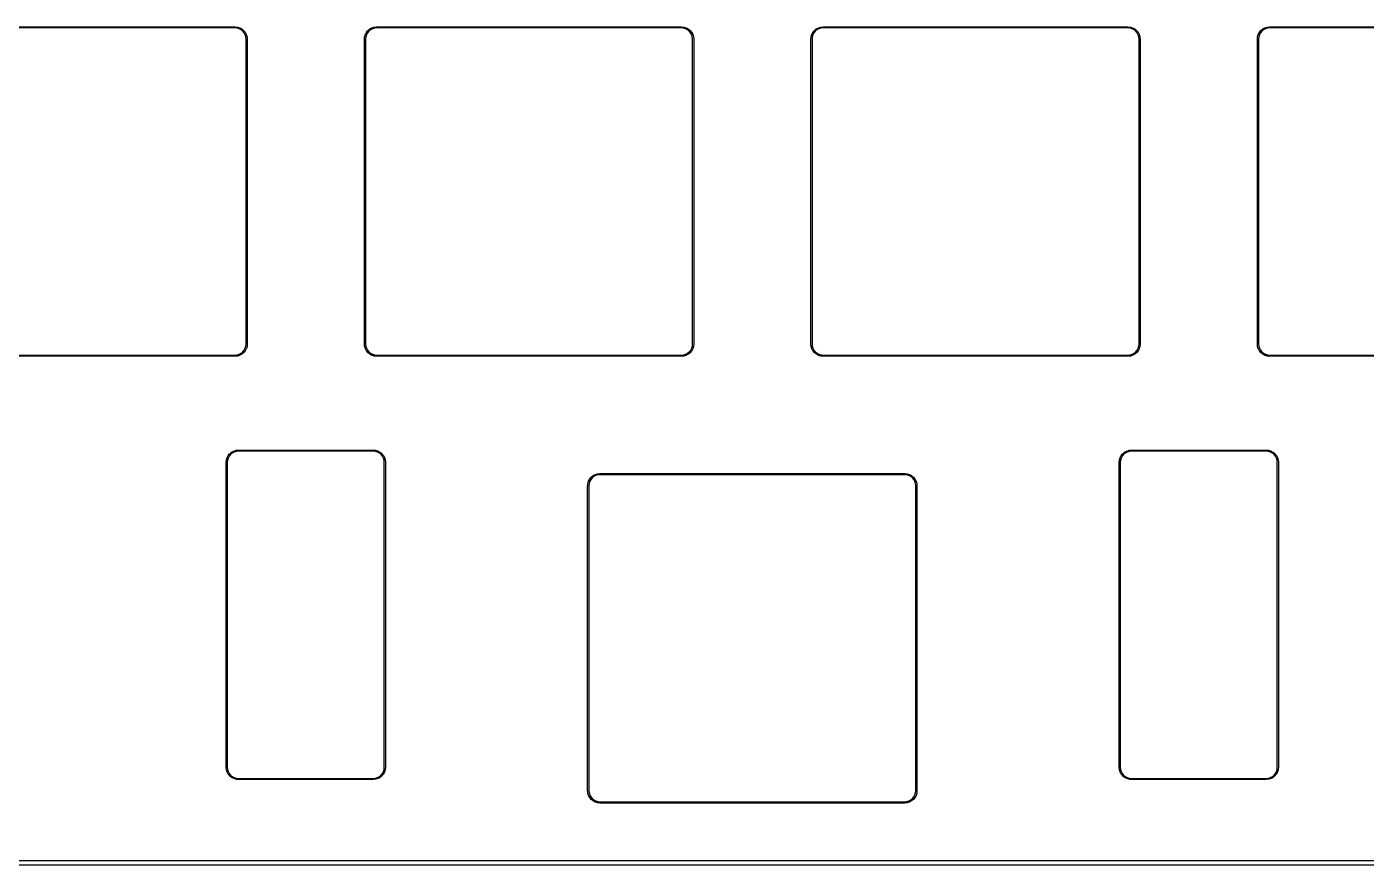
# Model space of a CAD drawing. Extents: x 13 to 256, y -97 to -9.
# Drawn here: x 129.4 to 186.5, y -91.4 to -55.7 of the extents above; entities that cross this region are included whole.
import ezdxf

# ---------------------------------------------------------------- set-up
doc = ezdxf.new("R2010")
doc.units = 0
doc.layers.add('BLACK', color=7, linetype='CONTINUOUS')

msp = doc.modelspace()

# ---------------------------------------------------------------- linework, layer by layer
at = {"layer": 'BLACK', "linetype": 'CONTINUOUS'}
for p, q in [((125.253, -55.6773), (138.255, -55.6773)), ((138.253, -55.7273), (125.254, -55.7273)), ((138.346, -55.7365), (138.253, -55.7273)), ((138.255, -55.6773), (138.257, -55.6774)), ((138.257, -55.6774), (138.257, -55.6774)), ((138.257, -55.6774), (138.354, -55.6869)), ((138.435, -55.7633), (138.346, -55.7365)), ((138.354, -55.6869), (138.354, -55.687)), ((138.354, -55.687), (138.356, -55.6875)), ((138.356, -55.6875), (138.359, -55.6879)), ((138.359, -55.6879), (138.452, -55.7161)), ((138.517, -55.8068), (138.435, -55.7633)), ((138.452, -55.7161), (138.452, -55.7162)), ((138.452, -55.7162), (138.454, -55.7171)), ((138.454, -55.7171), (138.456, -55.718)), ((138.456, -55.718), (138.543, -55.7638)), ((138.589, -55.8653), (138.517, -55.8068)), ((138.543, -55.7638), (138.543, -55.7639)), ((138.543, -55.7639), (138.545, -55.7652)), ((138.545, -55.7652), (138.547, -55.7665)), ((138.547, -55.7665), (138.622, -55.8281)), ((138.648, -55.9368), (138.589, -55.8653)), ((138.622, -55.8281), (138.623, -55.8284)), ((138.623, -55.8284), (138.624, -55.83)), ((138.624, -55.83), (138.626, -55.8316)), ((138.626, -55.8316), (138.688, -55.9068)), ((138.692, -56.0183), (138.648, -55.9368)), ((138.688, -55.9068), (138.688, -55.907)), ((138.688, -55.907), (138.689, -55.909)), ((138.689, -55.909), (138.691, -55.9108)), ((138.691, -55.9108), (138.737, -55.9967)), ((138.737, -55.9967), (138.737, -55.997)), ((138.737, -55.997), (138.738, -55.9991)), ((138.738, -55.9991), (138.739, -56.0011)), ((138.739, -56.0011), (138.768, -56.0944)), ((143.817, -56.0042), (143.818, -56.0021)), ((143.818, -56.0021), (143.819, -56)), ((143.819, -56), (143.864, -55.9139)), ((143.864, -55.9139), (143.865, -55.9136)), ((143.907, -55.9395), (143.864, -56.0213)), ((143.865, -55.9136), (143.866, -55.9117)), ((143.866, -55.9117), (143.867, -55.9098)), ((143.867, -55.9098), (143.929, -55.8342)), ((143.966, -55.8677), (143.907, -55.9395)), ((143.929, -55.8339), (143.931, -55.8323)), ((143.929, -55.8342), (143.929, -55.8339)), ((143.931, -55.8323), (143.932, -55.8307)), ((143.932, -55.8307), (144.007, -55.7685)), ((144.037, -55.8086), (143.966, -55.8677)), ((144.007, -55.7685), (144.008, -55.7683)), ((144.008, -55.7683), (144.01, -55.767)), ((144.01, -55.767), (144.012, -55.7658)), ((144.012, -55.7658), (144.097, -55.7194)), ((144.119, -55.7645), (144.037, -55.8086)), ((144.097, -55.7194), (144.098, -55.7192)), ((144.098, -55.7192), (144.1, -55.7184)), ((144.1, -55.7184), (144.102, -55.7175)), ((144.102, -55.7175), (144.195, -55.6886)), ((144.208, -55.7371), (144.119, -55.7645)), ((144.195, -55.6885), (144.198, -55.6881)), ((144.195, -55.6886), (144.195, -55.6885)), ((144.198, -55.6881), (144.2, -55.6876)), ((144.2, -55.6876), (144.297, -55.6774)), ((144.301, -55.7273), (144.208, -55.7371)), ((144.297, -55.6774), (144.297, -55.6774)), ((144.297, -55.6774), (144.298, -55.6774)), ((144.298, -55.6774), (144.299, -55.6773)), ((144.299, -55.6773), (144.302, -55.6773)), ((144.303, -55.7273), (144.301, -55.7273)), ((144.302, -55.6773), (144.302, -55.6773)), ((144.302, -55.6773), (157.304, -55.6773)), ((157.302, -55.7273), (144.303, -55.7273)), ((157.395, -55.7365), (157.302, -55.7273)), ((157.304, -55.6773), (157.305, -55.6774)), ((157.305, -55.6774), (157.305, -55.6774)), ((157.305, -55.6774), (157.403, -55.6869)), ((157.484, -55.7633), (157.395, -55.7365)), ((157.403, -55.6869), (157.403, -55.687)), ((157.403, -55.687), (157.405, -55.6875)), ((157.405, -55.6875), (157.407, -55.6879)), ((157.407, -55.6879), (157.501, -55.7161)), ((157.566, -55.8068), (157.484, -55.7633)), ((157.501, -55.7161), (157.501, -55.7162)), ((157.501, -55.7162), (157.503, -55.7171)), ((157.503, -55.7171), (157.505, -55.718)), ((157.505, -55.718), (157.591, -55.7638)), ((157.638, -55.8653), (157.566, -55.8068)), ((157.591, -55.7638), (157.592, -55.7639)), ((157.592, -55.7639), (157.594, -55.7652)), ((157.594, -55.7652), (157.595, -55.7665)), ((157.595, -55.7665), (157.671, -55.8281)), ((157.697, -55.9368), (157.638, -55.8653)), ((157.671, -55.8281), (157.671, -55.8284)), ((157.671, -55.8284), (157.673, -55.83)), ((157.673, -55.83), (157.675, -55.8316)), ((157.675, -55.8316), (157.737, -55.9068)), ((157.741, -56.0183), (157.697, -55.9368)), ((157.737, -55.9068), (157.737, -55.907)), ((157.737, -55.907), (157.738, -55.909)), ((157.738, -55.909), (157.74, -55.9108)), ((157.74, -55.9108), (157.786, -55.9967)), ((157.786, -55.9967), (157.786, -55.997)), ((157.786, -55.997), (157.787, -55.9991)), ((157.787, -55.9991), (157.788, -56.0011)), ((157.788, -56.0011), (157.817, -56.0944)), ((162.866, -56.0042), (162.867, -56.0021)), ((162.867, -56), (162.913, -55.9139)), ((162.867, -56.0021), (162.867, -56)), ((162.913, -55.9136), (162.915, -55.9117)), ((162.913, -55.9139), (162.913, -55.9136)), ((162.956, -55.9395), (162.913, -56.0213)), ((162.915, -55.9117), (162.916, -55.9098)), ((162.916, -55.9098), (162.978, -55.8342)), ((163.015, -55.8677), (162.956, -55.9395)), ((162.978, -55.8339), (162.979, -55.8323)), ((162.978, -55.8342), (162.978, -55.8339)), ((162.979, -55.8323), (162.981, -55.8307)), ((162.981, -55.8307), (163.056, -55.7685)), ((163.086, -55.8086), (163.015, -55.8677)), ((163.056, -55.7685), (163.057, -55.7683)), ((163.057, -55.7683), (163.058, -55.767)), ((163.058, -55.767), (163.06, -55.7658)), ((163.06, -55.7658), (163.146, -55.7194)), ((163.168, -55.7645), (163.086, -55.8086)), ((163.146, -55.7192), (163.149, -55.7184)), ((163.146, -55.7194), (163.146, -55.7192)), ((163.149, -55.7184), (163.151, -55.7175)), ((163.151, -55.7175), (163.244, -55.6886)), ((163.256, -55.7371), (163.168, -55.7645)), ((163.244, -55.6885), (163.246, -55.6881)), ((163.244, -55.6886), (163.244, -55.6885)), ((163.246, -55.6881), (163.249, -55.6876)), ((163.249, -55.6876), (163.346, -55.6774)), ((163.35, -55.7273), (163.256, -55.7371)), ((163.346, -55.6774), (163.346, -55.6774)), ((163.346, -55.6774), (163.347, -55.6774)), ((163.347, -55.6774), (163.348, -55.6773)), ((163.348, -55.6773), (163.351, -55.6773)), ((163.352, -55.7273), (163.35, -55.7273)), ((163.351, -55.6773), (163.351, -55.6773)), ((163.351, -55.6773), (176.353, -55.6773)), ((176.351, -55.7273), (163.352, -55.7273)), ((176.444, -55.7365), (176.351, -55.7273)), ((176.353, -55.6773), (176.354, -55.6774)), ((176.354, -55.6774), (176.354, -55.6774)), ((176.354, -55.6774), (176.451, -55.6869)), ((176.533, -55.7633), (176.444, -55.7365)), ((176.451, -55.6869), (176.452, -55.687)), ((176.452, -55.687), (176.454, -55.6875)), ((176.454, -55.6875), (176.456, -55.6879)), ((176.456, -55.6879), (176.55, -55.7161)), ((176.615, -55.8068), (176.533, -55.7633)), ((176.55, -55.7161), (176.55, -55.7162)), ((176.55, -55.7162), (176.552, -55.7171)), ((176.552, -55.7171), (176.554, -55.718)), ((176.554, -55.718), (176.64, -55.7638)), ((176.686, -55.8653), (176.615, -55.8068)), ((176.64, -55.7638), (176.641, -55.7639)), ((176.641, -55.7639), (176.642, -55.7652)), ((176.642, -55.7652), (176.644, -55.7665)), ((176.644, -55.7665), (176.72, -55.8281)), ((176.745, -55.9368), (176.686, -55.8653)), ((176.72, -55.8281), (176.72, -55.8284)), ((176.72, -55.8284), (176.722, -55.83)), ((176.722, -55.83), (176.723, -55.8316)), ((176.723, -55.8316), (176.786, -55.9068)), ((176.79, -56.0183), (176.745, -55.9368)), ((176.786, -55.9068), (176.786, -55.907)), ((176.786, -55.907), (176.787, -55.909)), ((176.787, -55.909), (176.788, -55.9108)), ((176.788, -55.9108), (176.835, -55.9967)), ((176.835, -55.9967), (176.835, -55.997)), ((176.835, -55.997), (176.836, -55.9991)), ((176.836, -55.9991), (176.837, -56.0011)), ((176.837, -56.0011), (176.865, -56.0944)), ((181.914, -56.0042), (181.915, -56.0021)), ((181.915, -56.0021), (181.916, -56)), ((181.916, -56), (181.962, -55.9139)), ((181.962, -55.9136), (181.964, -55.9117)), ((181.962, -55.9139), (181.962, -55.9136)), ((182.005, -55.9395), (181.962, -56.0213)), ((181.964, -55.9117), (181.965, -55.9098)), ((181.965, -55.9098), (182.026, -55.8342)), ((182.064, -55.8677), (182.005, -55.9395)), ((182.026, -55.8342), (182.027, -55.8339)), ((182.027, -55.8339), (182.028, -55.8323)), ((182.028, -55.8323), (182.03, -55.8307)), ((182.03, -55.8307), (182.105, -55.7685)), ((182.135, -55.8086), (182.064, -55.8677)), ((182.105, -55.7683), (182.107, -55.767)), ((182.105, -55.7685), (182.105, -55.7683)), ((182.107, -55.767), (182.109, -55.7658)), ((182.109, -55.7658), (182.195, -55.7194)), ((182.217, -55.7645), (182.135, -55.8086)), ((182.195, -55.7192), (182.197, -55.7184)), ((182.195, -55.7194), (182.195, -55.7192)), ((182.197, -55.7184), (182.199, -55.7175)), ((182.199, -55.7175), (182.293, -55.6886)), ((182.305, -55.7371), (182.217, -55.7645)), ((182.293, -55.6885), (182.295, -55.6881)), ((182.293, -55.6886), (182.293, -55.6885)), ((182.295, -55.6881), (182.297, -55.6876)), ((182.297, -55.6876), (182.394, -55.6774)), ((182.398, -55.7273), (182.305, -55.7371)), ((182.394, -55.6774), (182.395, -55.6774)), ((182.395, -55.6774), (182.396, -55.6774)), ((182.396, -55.6774), (182.397, -55.6773)), ((182.397, -55.6773), (182.399, -55.6773)), ((182.401, -55.7273), (182.398, -55.7273)), ((182.399, -55.6773), (182.399, -55.6773)), ((182.399, -55.6773), (195.402, -55.6773)), ((195.399, -55.7273), (182.401, -55.7273)), ((138.719, -56.1068), (138.692, -56.0183)), ((138.729, -56.2002), (138.719, -56.1068)), ((138.729, -56.2024), (138.729, -56.2002)), ((138.729, -69.2011), (138.729, -56.2024)), ((138.729, -56.2024), (138.729, -56.2024)), ((138.768, -56.0944), (138.768, -56.0947)), ((138.768, -56.0947), (138.768, -56.0969)), ((138.768, -56.0969), (138.769, -56.0991)), ((138.769, -56.0991), (138.779, -56.1962)), ((138.779, -56.1962), (138.779, -56.1965)), ((138.779, -56.1965), (138.779, -56.1976)), ((138.779, -56.1976), (138.779, -56.1987)), ((138.779, -56.1987), (138.779, -56.201)), ((138.779, -56.201), (138.779, -56.2011)), ((138.779, -56.2011), (138.779, -69.2035)), ((143.778, -56.1999), (143.788, -56.1027)), ((143.778, -56.2011), (143.778, -56.1999)), ((143.778, -56.1999), (143.778, -56.1999)), ((143.778, -69.202), (143.778, -56.2011)), ((143.788, -56.1001), (143.789, -56.098)), ((143.788, -56.1024), (143.788, -56.1001)), ((143.788, -56.1027), (143.788, -56.1024)), ((143.789, -56.098), (143.817, -56.0045)), ((143.817, -56.0045), (143.817, -56.0042)), ((143.837, -56.1101), (143.828, -56.2035)), ((143.828, -56.2035), (143.828, -69.2022)), ((143.864, -56.0213), (143.837, -56.1101)), ((157.768, -56.1068), (157.741, -56.0183)), ((157.778, -56.2002), (157.768, -56.1068)), ((157.778, -56.2024), (157.778, -56.2002)), ((157.778, -69.2011), (157.778, -56.2024)), ((157.778, -56.2024), (157.778, -56.2024)), ((157.817, -56.0944), (157.817, -56.0947)), ((157.817, -56.0947), (157.817, -56.0969)), ((157.817, -56.0969), (157.818, -56.0991)), ((157.818, -56.0991), (157.828, -56.1962)), ((157.828, -56.1962), (157.828, -56.1965)), ((157.828, -56.1965), (157.828, -56.1976)), ((157.828, -56.1976), (157.828, -56.1987)), ((157.828, -56.1987), (157.828, -56.201)), ((157.828, -56.201), (157.828, -56.2011)), ((157.828, -56.2011), (157.828, -69.2035)), ((162.827, -56.1999), (162.836, -56.1027)), ((162.827, -56.2011), (162.827, -56.1999)), ((162.827, -56.1999), (162.827, -56.1999)), ((162.827, -69.202), (162.827, -56.2011)), ((162.836, -56.1024), (162.837, -56.1001)), ((162.836, -56.1027), (162.836, -56.1024)), ((162.837, -56.098), (162.866, -56.0045)), ((162.837, -56.1001), (162.837, -56.098)), ((162.866, -56.0045), (162.866, -56.0042)), ((162.886, -56.1101), (162.877, -56.2035)), ((162.877, -56.2035), (162.877, -69.2022)), ((162.913, -56.0213), (162.886, -56.1101)), ((176.817, -56.1068), (176.79, -56.0183)), ((176.827, -56.2002), (176.817, -56.1068)), ((176.827, -56.2024), (176.827, -56.2002)), ((176.827, -69.2011), (176.827, -56.2024)), ((176.827, -56.2024), (176.827, -56.2024)), ((176.865, -56.0944), (176.866, -56.0947)), ((176.866, -56.0947), (176.866, -56.0969)), ((176.866, -56.0969), (176.866, -56.0991)), ((176.866, -56.0991), (176.877, -56.1962)), ((176.877, -56.1962), (176.877, -56.1965)), ((176.877, -56.1965), (176.877, -56.1976)), ((176.877, -56.1976), (176.877, -56.1987)), ((176.877, -56.1987), (176.877, -56.201)), ((176.877, -56.201), (176.877, -56.2011)), ((176.877, -56.2011), (176.877, -69.2035)), ((181.876, -56.1999), (181.885, -56.1027)), ((181.876, -56.2011), (181.876, -56.1999)), ((181.876, -56.1999), (181.876, -56.1999)), ((181.876, -69.202), (181.876, -56.2011)), ((181.885, -56.1024), (181.886, -56.1001)), ((181.885, -56.1027), (181.885, -56.1024)), ((181.886, -56.098), (181.914, -56.0045)), ((181.886, -56.1001), (181.886, -56.098)), ((181.914, -56.0045), (181.914, -56.0042)), ((181.935, -56.1101), (181.926, -56.2035)), ((181.926, -56.2035), (181.926, -69.2022)), ((181.962, -56.0213), (181.935, -56.1101)), ((125.255, -69.6773), (138.254, -69.6773)), ((138.254, -69.6773), (138.256, -69.6773)), ((138.256, -69.6773), (138.35, -69.6675)), ((138.357, -69.717), (138.26, -69.7272)), ((138.35, -69.6675), (138.438, -69.6401)), ((138.36, -69.7165), (138.357, -69.717)), ((138.362, -69.7161), (138.36, -69.7165)), ((138.455, -69.6871), (138.362, -69.716)), ((138.362, -69.716), (138.362, -69.7161)), ((138.438, -69.6401), (138.52, -69.596)), ((138.457, -69.6862), (138.455, -69.6871)), ((138.46, -69.6854), (138.457, -69.6862)), ((138.546, -69.6388), (138.46, -69.6852)), ((138.46, -69.6852), (138.46, -69.6854)), ((138.52, -69.596), (138.591, -69.5369)), ((138.548, -69.6376), (138.546, -69.6388)), ((138.549, -69.6363), (138.548, -69.6376)), ((138.55, -69.6361), (138.549, -69.6363)), ((138.625, -69.5739), (138.55, -69.6361)), ((138.591, -69.5369), (138.65, -69.4651)), ((138.627, -69.5723), (138.625, -69.5739)), ((138.628, -69.5707), (138.627, -69.5723)), ((138.69, -69.4948), (138.628, -69.5704)), ((138.628, -69.5704), (138.628, -69.5704)), ((138.628, -69.5704), (138.628, -69.5704)), ((138.628, -69.5704), (138.628, -69.5707)), ((138.65, -69.4651), (138.693, -69.3833)), ((138.691, -69.4929), (138.69, -69.4948)), ((138.693, -69.491), (138.691, -69.4929)), ((138.693, -69.3833), (138.72, -69.2945)), ((138.739, -69.4046), (138.693, -69.4907)), ((138.693, -69.4907), (138.693, -69.491)), ((138.72, -69.2945), (138.729, -69.2011)), ((138.74, -69.4004), (138.739, -69.4025)), ((138.739, -69.4025), (138.739, -69.4046)), ((138.769, -69.3066), (138.74, -69.4001)), ((138.74, -69.4001), (138.74, -69.4004)), ((138.77, -69.3022), (138.769, -69.3044)), ((138.769, -69.3044), (138.769, -69.3066)), ((138.779, -69.2047), (138.77, -69.3019)), ((138.77, -69.3019), (138.77, -69.3022)), ((138.779, -69.2035), (138.779, -69.2047)), ((138.779, -69.2047), (138.779, -69.2047)), ((143.778, -69.2024), (143.778, -69.202)), ((143.778, -69.2027), (143.778, -69.2024)), ((143.778, -69.2035), (143.778, -69.2027)), ((143.778, -69.2059), (143.778, -69.2035)), ((143.778, -69.2035), (143.778, -69.2035)), ((143.778, -69.207), (143.778, -69.2059)), ((143.778, -69.2081), (143.778, -69.207)), ((143.778, -69.2084), (143.778, -69.2081)), ((143.788, -69.3055), (143.778, -69.2084)), ((143.789, -69.3077), (143.788, -69.3055)), ((143.789, -69.3099), (143.789, -69.3077)), ((143.789, -69.3102), (143.789, -69.3099)), ((143.818, -69.4035), (143.789, -69.3102)), ((143.819, -69.4055), (143.818, -69.4035)), ((143.82, -69.4076), (143.819, -69.4055)), ((143.82, -69.4079), (143.82, -69.4076)), ((143.866, -69.4938), (143.82, -69.4079)), ((143.828, -69.2022), (143.828, -69.2044)), ((143.828, -69.2044), (143.838, -69.2978)), ((143.838, -69.2978), (143.865, -69.3863)), ((143.865, -69.3863), (143.909, -69.4678)), ((143.868, -69.4957), (143.866, -69.4938)), ((143.869, -69.4976), (143.868, -69.4957)), ((143.869, -69.4978), (143.869, -69.4976)), ((143.931, -69.573), (143.869, -69.4978)), ((143.909, -69.4678), (143.968, -69.5393)), ((143.933, -69.5746), (143.931, -69.573)), ((143.935, -69.5762), (143.933, -69.5746)), ((143.935, -69.5765), (143.935, -69.5762)), ((144.011, -69.6381), (143.935, -69.5765)), ((143.935, -69.5765), (143.935, -69.5765)), ((143.935, -69.5765), (143.935, -69.5765)), ((143.968, -69.5393), (144.04, -69.5978)), ((144.012, -69.6394), (144.011, -69.6381)), ((144.014, -69.6407), (144.012, -69.6394)), ((144.015, -69.6408), (144.014, -69.6407)), ((144.101, -69.6866), (144.015, -69.6408)), ((144.04, -69.5978), (144.122, -69.6413)), ((144.103, -69.6875), (144.101, -69.6866)), ((144.105, -69.6884), (144.103, -69.6875)), ((144.105, -69.6885), (144.105, -69.6884)), ((144.199, -69.7167), (144.105, -69.6885)), ((144.122, -69.6413), (144.211, -69.6681)), ((144.201, -69.7171), (144.199, -69.7167)), ((144.203, -69.7176), (144.201, -69.7171)), ((144.203, -69.7177), (144.203, -69.7176)), ((144.301, -69.7272), (144.203, -69.7177)), ((144.203, -69.7177), (144.203, -69.7177)), ((144.211, -69.6681), (144.304, -69.6773)), ((144.304, -69.6773), (157.303, -69.6773)), ((157.303, -69.6773), (157.305, -69.6773)), ((157.305, -69.6773), (157.398, -69.6675)), ((157.406, -69.717), (157.309, -69.7272)), ((157.398, -69.6675), (157.487, -69.6401)), ((157.408, -69.7165), (157.406, -69.717)), ((157.411, -69.7161), (157.408, -69.7165)), ((157.504, -69.6871), (157.411, -69.716)), ((157.411, -69.716), (157.411, -69.7161)), ((157.487, -69.6401), (157.569, -69.596)), ((157.506, -69.6862), (157.504, -69.6871)), ((157.508, -69.6854), (157.506, -69.6862)), ((157.509, -69.6852), (157.508, -69.6854)), ((157.594, -69.6388), (157.509, -69.6852)), ((157.569, -69.596), (157.64, -69.5369)), ((157.596, -69.6376), (157.594, -69.6388)), ((157.598, -69.6363), (157.596, -69.6376)), ((157.599, -69.6361), (157.598, -69.6363)), ((157.674, -69.5739), (157.599, -69.6361)), ((157.64, -69.5369), (157.699, -69.4651)), ((157.675, -69.5723), (157.674, -69.5739)), ((157.677, -69.5707), (157.675, -69.5723)), ((157.739, -69.4948), (157.677, -69.5704)), ((157.677, -69.5704), (157.677, -69.5704)), ((157.677, -69.5704), (157.677, -69.5704)), ((157.677, -69.5704), (157.677, -69.5707)), ((157.699, -69.4651), (157.742, -69.3833)), ((157.74, -69.4929), (157.739, -69.4948)), ((157.741, -69.491), (157.74, -69.4929)), ((157.742, -69.4907), (157.741, -69.491)), ((157.742, -69.3833), (157.769, -69.2945)), ((157.787, -69.4046), (157.742, -69.4907)), ((157.769, -69.2945), (157.778, -69.2011)), ((157.788, -69.4025), (157.787, -69.4046)), ((157.789, -69.4004), (157.788, -69.4025)), ((157.817, -69.3066), (157.789, -69.4001)), ((157.789, -69.4001), (157.789, -69.4004)), ((157.818, -69.3044), (157.817, -69.3066)), ((157.828, -69.2047), (157.818, -69.3019)), ((157.818, -69.3019), (157.818, -69.3022)), ((157.818, -69.3022), (157.818, -69.3044)), ((157.828, -69.2035), (157.828, -69.2047)), ((157.828, -69.2047), (157.828, -69.2047)), ((162.827, -69.2024), (162.827, -69.202)), ((162.827, -69.2027), (162.827, -69.2024)), ((162.827, -69.2035), (162.827, -69.2027)), ((162.827, -69.2059), (162.827, -69.2035)), ((162.827, -69.2035), (162.827, -69.2035)), ((162.827, -69.207), (162.827, -69.2059)), ((162.827, -69.2081), (162.827, -69.207)), ((162.827, -69.2084), (162.827, -69.2081)), ((162.837, -69.3055), (162.827, -69.2084)), ((162.838, -69.3077), (162.837, -69.3055)), ((162.838, -69.3099), (162.838, -69.3077)), ((162.838, -69.3102), (162.838, -69.3099)), ((162.867, -69.4035), (162.838, -69.3102)), ((162.868, -69.4055), (162.867, -69.4035)), ((162.869, -69.4076), (162.868, -69.4055)), ((162.869, -69.4079), (162.869, -69.4076)), ((162.915, -69.4938), (162.869, -69.4079)), ((162.877, -69.2022), (162.877, -69.2044)), ((162.877, -69.2044), (162.887, -69.2978)), ((162.887, -69.2978), (162.914, -69.3863)), ((162.914, -69.3863), (162.958, -69.4678)), ((162.917, -69.4957), (162.915, -69.4938)), ((162.918, -69.4976), (162.917, -69.4957)), ((162.918, -69.4978), (162.918, -69.4976)), ((162.98, -69.573), (162.918, -69.4978)), ((162.958, -69.4678), (163.017, -69.5393)), ((162.982, -69.5746), (162.98, -69.573)), ((162.983, -69.5762), (162.982, -69.5746)), ((162.984, -69.5765), (162.983, -69.5762)), ((163.059, -69.6381), (162.984, -69.5765)), ((162.984, -69.5765), (162.984, -69.5765)), ((162.984, -69.5765), (162.984, -69.5765)), ((163.017, -69.5393), (163.089, -69.5978)), ((163.061, -69.6394), (163.059, -69.6381)), ((163.063, -69.6407), (163.061, -69.6394)), ((163.063, -69.6408), (163.063, -69.6407)), ((163.15, -69.6866), (163.063, -69.6408)), ((163.089, -69.5978), (163.171, -69.6413)), ((163.152, -69.6875), (163.15, -69.6866)), ((163.154, -69.6884), (163.152, -69.6875)), ((163.154, -69.6885), (163.154, -69.6884)), ((163.247, -69.7167), (163.154, -69.6885)), ((163.171, -69.6413), (163.26, -69.6681)), ((163.25, -69.7171), (163.247, -69.7167)), ((163.252, -69.7176), (163.25, -69.7171)), ((163.252, -69.7177), (163.252, -69.7176)), ((163.349, -69.7272), (163.252, -69.7177)), ((163.252, -69.7177), (163.252, -69.7177)), ((163.26, -69.6681), (163.353, -69.6773)), ((163.353, -69.6773), (176.352, -69.6773)), ((176.352, -69.6773), (176.354, -69.6773)), ((176.354, -69.6773), (176.447, -69.6675)), ((176.455, -69.717), (176.358, -69.7272)), ((176.447, -69.6675), (176.536, -69.6401)), ((176.457, -69.7165), (176.455, -69.717)), ((176.459, -69.7161), (176.457, -69.7165)), ((176.46, -69.716), (176.459, -69.7161)), ((176.553, -69.6871), (176.46, -69.716)), ((176.536, -69.6401), (176.617, -69.596)), ((176.555, -69.6862), (176.553, -69.6871)), ((176.557, -69.6854), (176.555, -69.6862)), ((176.643, -69.6388), (176.557, -69.6852)), ((176.557, -69.6852), (176.557, -69.6854)), ((176.617, -69.596), (176.689, -69.5369)), ((176.645, -69.6376), (176.643, -69.6388)), ((176.647, -69.6363), (176.645, -69.6376)), ((176.723, -69.5739), (176.647, -69.6361)), ((176.647, -69.6361), (176.647, -69.6363)), ((176.689, -69.5369), (176.747, -69.4651)), ((176.724, -69.5723), (176.723, -69.5739)), ((176.726, -69.5707), (176.724, -69.5723)), ((176.788, -69.4948), (176.726, -69.5704)), ((176.726, -69.5704), (176.726, -69.5704)), ((176.726, -69.5704), (176.726, -69.5704)), ((176.726, -69.5704), (176.726, -69.5707)), ((176.747, -69.4651), (176.791, -69.3833)), ((176.789, -69.4929), (176.788, -69.4948)), ((176.79, -69.491), (176.789, -69.4929)), ((176.836, -69.4046), (176.79, -69.4907)), ((176.79, -69.4907), (176.79, -69.491)), ((176.791, -69.3833), (176.818, -69.2945)), ((176.818, -69.2945), (176.827, -69.2011)), ((176.837, -69.4025), (176.836, -69.4046)), ((176.838, -69.4004), (176.837, -69.4025)), ((176.866, -69.3066), (176.838, -69.4001)), ((176.838, -69.4001), (176.838, -69.4004)), ((176.867, -69.3044), (176.866, -69.3066)), ((176.877, -69.2047), (176.867, -69.3019)), ((176.867, -69.3019), (176.867, -69.3022)), ((176.867, -69.3022), (176.867, -69.3044)), ((176.877, -69.2035), (176.877, -69.2047)), ((176.877, -69.2047), (176.877, -69.2047)), ((181.876, -69.2024), (181.876, -69.202)), ((181.876, -69.2027), (181.876, -69.2024)), ((181.876, -69.2035), (181.876, -69.2027)), ((181.876, -69.2059), (181.876, -69.2035)), ((181.876, -69.2035), (181.876, -69.2035)), ((181.876, -69.207), (181.876, -69.2059)), ((181.876, -69.2081), (181.876, -69.207)), ((181.876, -69.2084), (181.876, -69.2081)), ((181.886, -69.3055), (181.876, -69.2084)), ((181.886, -69.3077), (181.886, -69.3055)), ((181.887, -69.3099), (181.886, -69.3077)), ((181.887, -69.3102), (181.887, -69.3099)), ((181.916, -69.4035), (181.887, -69.3102)), ((181.917, -69.4055), (181.916, -69.4035)), ((181.918, -69.4076), (181.917, -69.4055)), ((181.918, -69.4079), (181.918, -69.4076)), ((181.964, -69.4938), (181.918, -69.4079)), ((181.926, -69.2022), (181.926, -69.2044)), ((181.926, -69.2044), (181.935, -69.2978)), ((181.935, -69.2978), (181.963, -69.3863)), ((181.963, -69.3863), (182.007, -69.4678)), ((181.965, -69.4957), (181.964, -69.4938)), ((181.967, -69.4976), (181.965, -69.4957)), ((181.967, -69.4978), (181.967, -69.4976)), ((182.029, -69.573), (181.967, -69.4978)), ((182.007, -69.4678), (182.066, -69.5393)), ((182.031, -69.5746), (182.029, -69.573)), ((182.032, -69.5762), (182.031, -69.5746)), ((182.032, -69.5765), (182.032, -69.5762)), ((182.108, -69.6381), (182.032, -69.5765)), ((182.032, -69.5765), (182.032, -69.5765)), ((182.032, -69.5765), (182.032, -69.5765)), ((182.066, -69.5393), (182.138, -69.5978)), ((182.11, -69.6394), (182.108, -69.6381)), ((182.112, -69.6407), (182.11, -69.6394)), ((182.112, -69.6408), (182.112, -69.6407)), ((182.198, -69.6866), (182.112, -69.6408)), ((182.138, -69.5978), (182.22, -69.6413)), ((182.2, -69.6875), (182.198, -69.6866)), ((182.203, -69.6884), (182.2, -69.6875)), ((182.203, -69.6885), (182.203, -69.6884)), ((182.296, -69.7167), (182.203, -69.6885)), ((182.22, -69.6413), (182.308, -69.6681)), ((182.298, -69.7171), (182.296, -69.7167)), ((182.301, -69.7176), (182.298, -69.7171)), ((182.301, -69.7177), (182.301, -69.7176)), ((182.398, -69.7272), (182.301, -69.7177)), ((182.301, -69.7177), (182.301, -69.7177)), ((182.308, -69.6681), (182.402, -69.6773)), ((182.402, -69.6773), (195.401, -69.6773)), ((138.255, -69.7273), (125.253, -69.7273)), ((138.258, -69.7273), (138.255, -69.7273)), ((138.255, -69.7273), (138.255, -69.7273)), ((138.259, -69.7272), (138.258, -69.7273)), ((138.26, -69.7272), (138.259, -69.7272)), ((138.26, -69.7272), (138.26, -69.7272)), ((144.301, -69.7272), (144.301, -69.7272)), ((144.302, -69.7273), (144.301, -69.7272)), ((157.304, -69.7273), (144.302, -69.7273)), ((157.307, -69.7273), (157.304, -69.7273)), ((157.304, -69.7273), (157.304, -69.7273)), ((157.308, -69.7272), (157.307, -69.7273)), ((157.309, -69.7272), (157.308, -69.7272)), ((157.309, -69.7272), (157.309, -69.7272)), ((163.349, -69.7272), (163.349, -69.7272)), ((163.351, -69.7273), (163.349, -69.7272)), ((176.353, -69.7273), (163.351, -69.7273)), ((176.355, -69.7273), (176.353, -69.7273)), ((176.353, -69.7273), (176.353, -69.7273)), ((176.356, -69.7272), (176.355, -69.7273)), ((176.358, -69.7272), (176.356, -69.7272)), ((176.358, -69.7272), (176.358, -69.7272)), ((182.398, -69.7272), (182.398, -69.7272)), ((182.399, -69.7273), (182.398, -69.7272)), ((195.402, -69.7273), (182.399, -69.7273)), ((137.877, -74.2499), (137.878, -74.2487)), ((137.877, -87.2523), (137.877, -74.2499)), ((137.878, -74.2487), (137.887, -74.1515)), ((137.878, -74.2487), (137.878, -74.2487)), ((137.887, -74.1512), (137.888, -74.1489)), ((137.887, -74.1515), (137.887, -74.1512)), ((137.888, -74.1468), (137.916, -74.0533)), ((137.888, -74.1489), (137.888, -74.1468)), ((137.916, -74.053), (137.917, -74.0509)), ((137.916, -74.0533), (137.916, -74.053)), ((137.917, -74.0509), (137.918, -74.0488)), ((137.918, -74.0488), (137.964, -73.9627)), ((137.937, -74.1589), (137.927, -74.2523)), ((137.927, -74.2523), (137.927, -87.251)), ((137.963, -74.0701), (137.937, -74.1589)), ((138.007, -73.9883), (137.963, -74.0701)), ((137.964, -73.9624), (137.965, -73.9605)), ((137.964, -73.9627), (137.964, -73.9624)), ((137.965, -73.9605), (137.967, -73.9586)), ((137.967, -73.9586), (138.028, -73.883)), ((138.065, -73.9165), (138.007, -73.9883)), ((138.028, -73.8827), (138.03, -73.8811)), ((138.028, -73.883), (138.028, -73.8827)), ((138.03, -73.8811), (138.032, -73.8795)), ((138.032, -73.8795), (138.107, -73.8173)), ((138.137, -73.8574), (138.065, -73.9165)), ((138.107, -73.8171), (138.109, -73.8158)), ((138.107, -73.8173), (138.107, -73.8171)), ((138.109, -73.8158), (138.111, -73.8146)), ((138.111, -73.8146), (138.197, -73.7682)), ((138.218, -73.8133), (138.137, -73.8574)), ((138.197, -73.768), (138.199, -73.7672)), ((138.197, -73.7682), (138.197, -73.768)), ((138.199, -73.7672), (138.201, -73.7663)), ((138.201, -73.7663), (138.294, -73.7374)), ((138.307, -73.7859), (138.218, -73.8133)), ((138.294, -73.7374), (138.295, -73.7373)), ((138.295, -73.7373), (138.297, -73.7369)), ((138.297, -73.7369), (138.299, -73.7364)), ((138.299, -73.7364), (138.396, -73.7262)), ((138.4, -73.7761), (138.307, -73.7859)), ((138.396, -73.7262), (138.397, -73.7262)), ((138.397, -73.7262), (138.398, -73.7262)), ((138.398, -73.7262), (138.399, -73.7261)), ((138.399, -73.7261), (138.401, -73.7261)), ((138.402, -73.7761), (138.4, -73.7761)), ((138.401, -73.7261), (138.401, -73.7261)), ((138.401, -73.7261), (144.154, -73.7261)), ((144.151, -73.7761), (138.402, -73.7761)), ((144.245, -73.7853), (144.151, -73.7761)), ((144.154, -73.7261), (144.155, -73.7262)), ((144.155, -73.7262), (144.155, -73.7262)), ((144.155, -73.7262), (144.252, -73.7357)), ((144.333, -73.8121), (144.245, -73.7853)), ((144.252, -73.7357), (144.252, -73.7358)), ((144.252, -73.7358), (144.255, -73.7363)), ((144.255, -73.7363), (144.257, -73.7367)), ((144.257, -73.7367), (144.35, -73.7649)), ((144.415, -73.8556), (144.333, -73.8121)), ((144.35, -73.7649), (144.35, -73.765)), ((144.35, -73.765), (144.353, -73.7659)), ((144.353, -73.7659), (144.355, -73.7668)), ((144.355, -73.7668), (144.441, -73.8126)), ((144.487, -73.9141), (144.415, -73.8556)), ((144.441, -73.8126), (144.441, -73.8127)), ((144.441, -73.8127), (144.443, -73.814)), ((144.443, -73.814), (144.445, -73.8153)), ((144.445, -73.8153), (144.521, -73.8769)), ((144.546, -73.9856), (144.487, -73.9141)), ((144.521, -73.8769), (144.521, -73.8772)), ((144.521, -73.8772), (144.522, -73.8788)), ((144.522, -73.8788), (144.524, -73.8804)), ((144.524, -73.8804), (144.586, -73.9556)), ((144.59, -74.0671), (144.546, -73.9856)), ((144.586, -73.9556), (144.586, -73.9558)), ((144.586, -73.9558), (144.588, -73.9578)), ((144.588, -73.9578), (144.589, -73.9596)), ((144.589, -73.9596), (144.635, -74.0455)), ((144.618, -74.1556), (144.59, -74.0671)), ((144.627, -74.249), (144.618, -74.1556)), ((144.627, -74.2512), (144.627, -74.249)), ((144.627, -87.2499), (144.627, -74.2512)), ((144.635, -74.0455), (144.635, -74.0458)), ((144.635, -74.0458), (144.636, -74.0479)), ((144.636, -74.0479), (144.637, -74.0499)), ((144.637, -74.0499), (144.666, -74.1432)), ((144.666, -74.1432), (144.666, -74.1435)), ((144.666, -74.1435), (144.667, -74.1457)), ((144.667, -74.1457), (144.667, -74.1479)), ((144.667, -74.1479), (144.677, -74.245)), ((144.677, -74.245), (144.677, -74.2453)), ((144.677, -74.2453), (144.677, -74.2464)), ((144.677, -74.2464), (144.677, -74.2475)), ((144.677, -74.2475), (144.677, -74.2498)), ((144.677, -74.2498), (144.677, -74.2499)), ((144.677, -74.2499), (144.677, -87.2523)), ((175.977, -74.2499), (175.978, -74.2487)), ((175.977, -87.2523), (175.977, -74.2499)), ((175.978, -74.2487), (175.987, -74.1515)), ((175.978, -74.2487), (175.978, -74.2487)), ((175.987, -74.1512), (175.988, -74.1489)), ((175.987, -74.1515), (175.987, -74.1512)), ((175.988, -74.1468), (176.016, -74.0533)), ((175.988, -74.1489), (175.988, -74.1468)), ((176.016, -74.053), (176.017, -74.0509)), ((176.016, -74.0533), (176.016, -74.053)), ((176.017, -74.0509), (176.018, -74.0488)), ((176.018, -74.0488), (176.064, -73.9627)), ((176.037, -74.1589), (176.027, -74.2523)), ((176.027, -74.2523), (176.027, -87.251)), ((176.063, -74.0701), (176.037, -74.1589)), ((176.107, -73.9883), (176.063, -74.0701)), ((176.064, -73.9624), (176.065, -73.9605)), ((176.064, -73.9627), (176.064, -73.9624)), ((176.065, -73.9605), (176.067, -73.9586)), ((176.067, -73.9586), (176.128, -73.883)), ((176.165, -73.9165), (176.107, -73.9883)), ((176.128, -73.8827), (176.13, -73.8811)), ((176.128, -73.883), (176.128, -73.8827)), ((176.13, -73.8811), (176.132, -73.8795)), ((176.132, -73.8795), (176.207, -73.8173)), ((176.237, -73.8574), (176.165, -73.9165)), ((176.207, -73.8171), (176.209, -73.8158)), ((176.207, -73.8173), (176.207, -73.8171)), ((176.209, -73.8158), (176.211, -73.8146)), ((176.211, -73.8146), (176.297, -73.7682)), ((176.318, -73.8133), (176.237, -73.8574)), ((176.297, -73.768), (176.299, -73.7672)), ((176.297, -73.7682), (176.297, -73.768)), ((176.299, -73.7672), (176.301, -73.7663)), ((176.301, -73.7663), (176.394, -73.7374)), ((176.407, -73.7859), (176.318, -73.8133)), ((176.394, -73.7374), (176.395, -73.7373)), ((176.395, -73.7373), (176.397, -73.7369)), ((176.397, -73.7369), (176.399, -73.7364)), ((176.399, -73.7364), (176.496, -73.7262)), ((176.5, -73.7761), (176.407, -73.7859)), ((176.496, -73.7262), (176.497, -73.7262)), ((176.497, -73.7262), (176.498, -73.7262)), ((176.498, -73.7262), (176.499, -73.7261)), ((176.499, -73.7261), (176.501, -73.7261)), ((176.502, -73.7761), (176.5, -73.7761)), ((176.501, -73.7261), (176.501, -73.7261)), ((176.501, -73.7261), (182.254, -73.7261)), ((182.251, -73.7761), (176.502, -73.7761)), ((182.345, -73.7853), (182.251, -73.7761)), ((182.254, -73.7261), (182.255, -73.7262)), ((182.255, -73.7262), (182.255, -73.7262)), ((182.255, -73.7262), (182.352, -73.7357)), ((182.433, -73.8121), (182.345, -73.7853)), ((182.352, -73.7357), (182.352, -73.7358)), ((182.352, -73.7358), (182.355, -73.7363)), ((182.355, -73.7363), (182.357, -73.7367)), ((182.357, -73.7367), (182.45, -73.7649)), ((182.515, -73.8556), (182.433, -73.8121)), ((182.45, -73.7649), (182.45, -73.765)), ((182.45, -73.765), (182.453, -73.7659)), ((182.453, -73.7659), (182.455, -73.7668)), ((182.455, -73.7668), (182.541, -73.8126)), ((182.587, -73.9141), (182.515, -73.8556)), ((182.541, -73.8126), (182.541, -73.8127)), ((182.541, -73.8127), (182.543, -73.814)), ((182.543, -73.814), (182.545, -73.8153)), ((182.545, -73.8153), (182.621, -73.8769)), ((182.646, -73.9856), (182.587, -73.9141)), ((182.621, -73.8769), (182.621, -73.8772)), ((182.621, -73.8772), (182.622, -73.8788)), ((182.622, -73.8788), (182.624, -73.8804)), ((182.624, -73.8804), (182.686, -73.9556)), ((182.69, -74.0671), (182.646, -73.9856)), ((182.686, -73.9556), (182.686, -73.9558)), ((182.686, -73.9558), (182.688, -73.9578)), ((182.688, -73.9578), (182.689, -73.9596)), ((182.689, -73.9596), (182.735, -74.0455)), ((182.718, -74.1556), (182.69, -74.0671)), ((182.727, -74.249), (182.718, -74.1556)), ((182.727, -74.2512), (182.727, -74.249)), ((182.727, -87.2499), (182.727, -74.2512)), ((182.735, -74.0455), (182.735, -74.0458)), ((182.735, -74.0458), (182.736, -74.0479)), ((182.736, -74.0479), (182.737, -74.0499)), ((182.737, -74.0499), (182.766, -74.1432)), ((182.766, -74.1432), (182.766, -74.1435)), ((182.766, -74.1435), (182.767, -74.1457)), ((182.767, -74.1457), (182.767, -74.1479)), ((182.767, -74.1479), (182.777, -74.245)), ((182.777, -74.245), (182.777, -74.2453)), ((182.777, -74.2453), (182.777, -74.2464)), ((182.777, -74.2464), (182.777, -74.2475)), ((182.777, -74.2475), (182.777, -74.2498)), ((182.777, -74.2498), (182.777, -74.2499)), ((182.777, -74.2499), (182.777, -87.2523)), ((153.457, -74.8795), (153.532, -74.8173)), ((153.562, -74.8574), (153.49, -74.9165)), ((153.532, -74.8171), (153.534, -74.8158)), ((153.532, -74.8173), (153.532, -74.8171)), ((153.534, -74.8158), (153.536, -74.8146)), ((153.536, -74.8146), (153.622, -74.7682)), ((153.643, -74.8133), (153.562, -74.8574)), ((153.622, -74.768), (153.624, -74.7672)), ((153.622, -74.7682), (153.622, -74.768)), ((153.624, -74.7672), (153.626, -74.7663)), ((153.626, -74.7663), (153.719, -74.7374)), ((153.732, -74.7859), (153.643, -74.8133)), ((153.719, -74.7374), (153.72, -74.7373)), ((153.72, -74.7373), (153.722, -74.7369)), ((153.722, -74.7369), (153.724, -74.7364)), ((153.724, -74.7364), (153.821, -74.7262)), ((153.825, -74.7761), (153.732, -74.7859)), ((153.821, -74.7262), (153.822, -74.7262)), ((153.822, -74.7262), (153.823, -74.7262)), ((153.823, -74.7262), (153.824, -74.7261)), ((153.824, -74.7261), (153.826, -74.7261)), ((153.827, -74.7761), (153.825, -74.7761)), ((153.826, -74.7261), (153.826, -74.7261)), ((153.826, -74.7261), (166.829, -74.7261)), ((166.826, -74.7761), (153.827, -74.7761)), ((166.92, -74.7853), (166.826, -74.7761)), ((166.829, -74.7261), (166.83, -74.7262)), ((166.83, -74.7262), (166.83, -74.7262)), ((166.83, -74.7262), (166.927, -74.7357)), ((167.008, -74.8121), (166.92, -74.7853)), ((166.927, -74.7357), (166.927, -74.7358)), ((166.927, -74.7358), (166.93, -74.7363)), ((166.93, -74.7363), (166.932, -74.7367)), ((166.932, -74.7367), (167.025, -74.7649)), ((167.09, -74.8556), (167.008, -74.8121)), ((167.025, -74.7649), (167.025, -74.765)), ((167.025, -74.765), (167.028, -74.7659)), ((167.028, -74.7659), (167.03, -74.7668)), ((167.03, -74.7668), (167.116, -74.8126)), ((167.162, -74.9141), (167.09, -74.8556)), ((167.116, -74.8126), (167.116, -74.8127)), ((167.116, -74.8127), (167.118, -74.814)), ((167.118, -74.814), (167.12, -74.8153)), ((167.12, -74.8153), (167.196, -74.8769)), ((153.302, -75.2499), (153.303, -75.2487)), ((153.302, -88.2523), (153.302, -75.2499)), ((153.303, -75.2487), (153.312, -75.1515)), ((153.303, -75.2487), (153.303, -75.2487)), ((153.312, -75.1512), (153.313, -75.1489)), ((153.312, -75.1515), (153.312, -75.1512)), ((153.313, -75.1468), (153.341, -75.0533)), ((153.313, -75.1489), (153.313, -75.1468)), ((153.341, -75.053), (153.342, -75.0509)), ((153.341, -75.0533), (153.341, -75.053)), ((153.342, -75.0509), (153.343, -75.0488)), ((153.343, -75.0488), (153.389, -74.9627)), ((153.362, -75.1589), (153.352, -75.2523)), ((153.352, -75.2523), (153.352, -88.251)), ((153.388, -75.0701), (153.362, -75.1589)), ((153.432, -74.9883), (153.388, -75.0701)), ((153.389, -74.9624), (153.39, -74.9605)), ((153.389, -74.9627), (153.389, -74.9624)), ((153.39, -74.9605), (153.392, -74.9586)), ((153.392, -74.9586), (153.453, -74.883)), ((153.49, -74.9165), (153.432, -74.9883)), ((153.453, -74.8827), (153.455, -74.8811)), ((153.453, -74.883), (153.453, -74.8827)), ((153.455, -74.8811), (153.457, -74.8795)), ((167.221, -74.9856), (167.162, -74.9141)), ((167.196, -74.8769), (167.196, -74.8772)), ((167.196, -74.8772), (167.197, -74.8788)), ((167.197, -74.8788), (167.199, -74.8804)), ((167.199, -74.8804), (167.261, -74.9556)), ((167.265, -75.0671), (167.221, -74.9856)), ((167.261, -74.9556), (167.261, -74.9558)), ((167.261, -74.9558), (167.263, -74.9578)), ((167.263, -74.9578), (167.264, -74.9596)), ((167.264, -74.9596), (167.31, -75.0455)), ((167.293, -75.1556), (167.265, -75.0671)), ((167.302, -75.249), (167.293, -75.1556)), ((167.302, -75.2512), (167.302, -75.249)), ((167.302, -88.2499), (167.302, -75.2512)), ((167.31, -75.0455), (167.31, -75.0458)), ((167.31, -75.0458), (167.311, -75.0479)), ((167.311, -75.0479), (167.312, -75.0499)), ((167.312, -75.0499), (167.341, -75.1432)), ((167.341, -75.1432), (167.341, -75.1435)), ((167.341, -75.1435), (167.342, -75.1457)), ((167.342, -75.1457), (167.342, -75.1479)), ((167.342, -75.1479), (167.352, -75.245)), ((167.352, -75.245), (167.352, -75.2453)), ((167.352, -75.2453), (167.352, -75.2464)), ((167.352, -75.2464), (167.352, -75.2475)), ((167.352, -75.2475), (167.352, -75.2498)), ((167.352, -75.2498), (167.352, -75.2499)), ((167.352, -75.2499), (167.352, -88.2523)), ((137.877, -87.2524), (137.877, -87.2523)), ((137.877, -87.2547), (137.877, -87.2524)), ((137.878, -87.2558), (137.877, -87.2547)), ((137.878, -87.2569), (137.878, -87.2558)), ((137.878, -87.2572), (137.878, -87.2569)), ((137.888, -87.3543), (137.878, -87.2572)), ((137.888, -87.3565), (137.888, -87.3543)), ((137.889, -87.3587), (137.888, -87.3565)), ((137.889, -87.359), (137.889, -87.3587)), ((137.918, -87.4523), (137.889, -87.359)), ((137.927, -87.251), (137.927, -87.2532)), ((137.927, -87.2532), (137.937, -87.3466)), ((137.937, -87.3466), (137.965, -87.4351)), ((144.548, -87.5139), (144.591, -87.4321)), ((144.591, -87.4321), (144.618, -87.3433)), ((144.618, -87.3433), (144.627, -87.2499)), ((144.667, -87.3554), (144.639, -87.4489)), ((144.668, -87.351), (144.667, -87.3532)), ((144.667, -87.3532), (144.667, -87.3554)), ((144.677, -87.2535), (144.668, -87.3507)), ((144.668, -87.3507), (144.668, -87.351)), ((144.677, -87.2523), (144.677, -87.2535)), ((144.677, -87.2535), (144.677, -87.2535)), ((175.977, -87.2524), (175.977, -87.2523)), ((175.977, -87.2547), (175.977, -87.2524)), ((175.978, -87.2558), (175.977, -87.2547)), ((175.978, -87.2569), (175.978, -87.2558)), ((175.978, -87.2572), (175.978, -87.2569)), ((175.988, -87.3543), (175.978, -87.2572)), ((175.988, -87.3565), (175.988, -87.3543)), ((175.989, -87.3587), (175.988, -87.3565)), ((175.989, -87.359), (175.989, -87.3587)), ((176.018, -87.4523), (175.989, -87.359)), ((176.027, -87.251), (176.027, -87.2532)), ((176.027, -87.2532), (176.037, -87.3466)), ((176.037, -87.3466), (176.065, -87.4351)), ((182.648, -87.5139), (182.691, -87.4321)), ((182.691, -87.4321), (182.718, -87.3433)), ((182.718, -87.3433), (182.727, -87.2499)), ((182.767, -87.3554), (182.739, -87.4489)), ((182.768, -87.351), (182.767, -87.3532)), ((182.767, -87.3532), (182.767, -87.3554)), ((182.777, -87.2535), (182.768, -87.3507)), ((182.768, -87.3507), (182.768, -87.351)), ((182.777, -87.2523), (182.777, -87.2535)), ((182.777, -87.2535), (182.777, -87.2535)), ((137.918, -87.4543), (137.918, -87.4523)), ((137.919, -87.4564), (137.918, -87.4543)), ((137.919, -87.4567), (137.919, -87.4564)), ((137.966, -87.5426), (137.919, -87.4567)), ((137.965, -87.4351), (138.009, -87.5166)), ((137.967, -87.5445), (137.966, -87.5426)), ((137.968, -87.5464), (137.967, -87.5445)), ((137.969, -87.5466), (137.968, -87.5464)), ((138.031, -87.6218), (137.969, -87.5466)), ((138.009, -87.5166), (138.068, -87.5881)), ((138.032, -87.6234), (138.031, -87.6218)), ((138.034, -87.625), (138.032, -87.6234)), ((138.034, -87.6253), (138.034, -87.625)), ((138.11, -87.6869), (138.034, -87.6253)), ((138.034, -87.6253), (138.034, -87.6253)), ((138.034, -87.6253), (138.034, -87.6253)), ((138.068, -87.5881), (138.14, -87.6466)), ((138.112, -87.6882), (138.11, -87.6869)), ((138.114, -87.6895), (138.112, -87.6882)), ((138.114, -87.6896), (138.114, -87.6895)), ((138.2, -87.7354), (138.114, -87.6896)), ((138.14, -87.6466), (138.221, -87.6901)), ((138.202, -87.7363), (138.2, -87.7354)), ((138.204, -87.7372), (138.202, -87.7363)), ((138.205, -87.7373), (138.204, -87.7372)), ((138.298, -87.7655), (138.205, -87.7373)), ((138.221, -87.6901), (138.31, -87.7169)), ((138.3, -87.7659), (138.298, -87.7655)), ((138.302, -87.7664), (138.3, -87.7659)), ((138.303, -87.7665), (138.302, -87.7664)), ((138.4, -87.776), (138.303, -87.7665)), ((138.303, -87.7665), (138.303, -87.7665)), ((138.31, -87.7169), (138.404, -87.7261)), ((138.4, -87.776), (138.4, -87.776)), ((138.401, -87.7761), (138.4, -87.776)), ((144.154, -87.7761), (138.401, -87.7761)), ((138.404, -87.7261), (144.152, -87.7261)), ((144.152, -87.7261), (144.155, -87.7261)), ((144.156, -87.7761), (144.154, -87.7761)), ((144.154, -87.7761), (144.154, -87.7761)), ((144.155, -87.7261), (144.248, -87.7163)), ((144.157, -87.776), (144.156, -87.7761)), ((144.158, -87.776), (144.157, -87.776)), ((144.159, -87.776), (144.158, -87.776)), ((144.256, -87.7658), (144.159, -87.776)), ((144.248, -87.7163), (144.336, -87.6889)), ((144.258, -87.7653), (144.256, -87.7658)), ((144.26, -87.7649), (144.258, -87.7653)), ((144.354, -87.7359), (144.26, -87.7648)), ((144.26, -87.7648), (144.26, -87.7649)), ((144.336, -87.6889), (144.418, -87.6448)), ((144.356, -87.735), (144.354, -87.7359)), ((144.358, -87.7342), (144.356, -87.735)), ((144.444, -87.6876), (144.358, -87.734)), ((144.358, -87.734), (144.358, -87.7342)), ((144.418, -87.6448), (144.489, -87.5857)), ((144.446, -87.6864), (144.444, -87.6876)), ((144.448, -87.6851), (144.446, -87.6864)), ((144.523, -87.6227), (144.448, -87.6849)), ((144.448, -87.6849), (144.448, -87.6851)), ((144.489, -87.5857), (144.548, -87.5139)), ((144.525, -87.6211), (144.523, -87.6227)), ((144.526, -87.6195), (144.525, -87.6211)), ((144.527, -87.6192), (144.526, -87.6195)), ((144.588, -87.5436), (144.527, -87.6192)), ((144.527, -87.6192), (144.527, -87.6192)), ((144.527, -87.6192), (144.527, -87.6192)), ((144.589, -87.5417), (144.588, -87.5436)), ((144.591, -87.5398), (144.589, -87.5417)), ((144.637, -87.4534), (144.591, -87.5395)), ((144.591, -87.5395), (144.591, -87.5398)), ((144.638, -87.4513), (144.637, -87.4534)), ((144.639, -87.4492), (144.638, -87.4513)), ((144.639, -87.4489), (144.639, -87.4492)), ((176.018, -87.4543), (176.018, -87.4523)), ((176.019, -87.4564), (176.018, -87.4543)), ((176.019, -87.4567), (176.019, -87.4564)), ((176.066, -87.5426), (176.019, -87.4567)), ((176.065, -87.4351), (176.109, -87.5166)), ((176.067, -87.5445), (176.066, -87.5426)), ((176.068, -87.5464), (176.067, -87.5445)), ((176.069, -87.5466), (176.068, -87.5464)), ((176.131, -87.6218), (176.069, -87.5466)), ((176.109, -87.5166), (176.168, -87.5881)), ((176.132, -87.6234), (176.131, -87.6218)), ((176.134, -87.625), (176.132, -87.6234)), ((176.134, -87.6253), (176.134, -87.625)), ((176.21, -87.6869), (176.134, -87.6253)), ((176.134, -87.6253), (176.134, -87.6253)), ((176.134, -87.6253), (176.134, -87.6253)), ((176.168, -87.5881), (176.24, -87.6466)), ((176.212, -87.6882), (176.21, -87.6869)), ((176.214, -87.6895), (176.212, -87.6882)), ((176.214, -87.6896), (176.214, -87.6895)), ((176.3, -87.7354), (176.214, -87.6896)), ((176.24, -87.6466), (176.321, -87.6901)), ((176.302, -87.7363), (176.3, -87.7354)), ((176.304, -87.7372), (176.302, -87.7363)), ((176.305, -87.7373), (176.304, -87.7372)), ((176.398, -87.7655), (176.305, -87.7373)), ((176.321, -87.6901), (176.41, -87.7169)), ((176.4, -87.7659), (176.398, -87.7655)), ((176.402, -87.7664), (176.4, -87.7659)), ((176.403, -87.7665), (176.402, -87.7664)), ((176.5, -87.776), (176.403, -87.7665)), ((176.403, -87.7665), (176.403, -87.7665)), ((176.41, -87.7169), (176.504, -87.7261)), ((176.5, -87.776), (176.5, -87.776)), ((176.501, -87.7761), (176.5, -87.776)), ((182.254, -87.7761), (176.501, -87.7761)), ((176.504, -87.7261), (182.252, -87.7261)), ((182.252, -87.7261), (182.255, -87.7261)), ((182.256, -87.7761), (182.254, -87.7761)), ((182.254, -87.7761), (182.254, -87.7761)), ((182.255, -87.7261), (182.348, -87.7163)), ((182.257, -87.776), (182.256, -87.7761)), ((182.258, -87.776), (182.257, -87.776)), ((182.259, -87.776), (182.258, -87.776)), ((182.356, -87.7658), (182.259, -87.776)), ((182.348, -87.7163), (182.436, -87.6889)), ((182.358, -87.7653), (182.356, -87.7658)), ((182.36, -87.7649), (182.358, -87.7653)), ((182.454, -87.7359), (182.36, -87.7648)), ((182.36, -87.7648), (182.36, -87.7649)), ((182.436, -87.6889), (182.518, -87.6448)), ((182.456, -87.735), (182.454, -87.7359)), ((182.458, -87.7342), (182.456, -87.735)), ((182.544, -87.6876), (182.458, -87.734)), ((182.458, -87.734), (182.458, -87.7342)), ((182.518, -87.6448), (182.589, -87.5857)), ((182.546, -87.6864), (182.544, -87.6876)), ((182.548, -87.6851), (182.546, -87.6864)), ((182.623, -87.6227), (182.548, -87.6849)), ((182.548, -87.6849), (182.548, -87.6851)), ((182.589, -87.5857), (182.648, -87.5139)), ((182.625, -87.6211), (182.623, -87.6227)), ((182.626, -87.6195), (182.625, -87.6211)), ((182.627, -87.6192), (182.626, -87.6195)), ((182.688, -87.5436), (182.627, -87.6192)), ((182.627, -87.6192), (182.627, -87.6192)), ((182.627, -87.6192), (182.627, -87.6192)), ((182.689, -87.5417), (182.688, -87.5436)), ((182.691, -87.5398), (182.689, -87.5417)), ((182.737, -87.4534), (182.691, -87.5395)), ((182.691, -87.5395), (182.691, -87.5398)), ((182.738, -87.4513), (182.737, -87.4534)), ((182.739, -87.4492), (182.738, -87.4513)), ((182.739, -87.4489), (182.739, -87.4492)), ((153.302, -88.2524), (153.302, -88.2523)), ((153.302, -88.2547), (153.302, -88.2524)), ((153.303, -88.2558), (153.302, -88.2547)), ((153.303, -88.2569), (153.303, -88.2558)), ((153.303, -88.2572), (153.303, -88.2569)), ((153.313, -88.3543), (153.303, -88.2572)), ((153.313, -88.3565), (153.313, -88.3543)), ((153.314, -88.3587), (153.313, -88.3565)), ((153.314, -88.359), (153.314, -88.3587)), ((153.343, -88.4523), (153.314, -88.359)), ((153.343, -88.4543), (153.343, -88.4523)), ((153.344, -88.4564), (153.343, -88.4543)), ((153.344, -88.4567), (153.344, -88.4564)), ((153.391, -88.5426), (153.344, -88.4567)), ((153.352, -88.251), (153.352, -88.2532)), ((153.352, -88.2532), (153.362, -88.3466)), ((153.362, -88.3466), (153.39, -88.4351)), ((153.39, -88.4351), (153.434, -88.5166)), ((153.392, -88.5445), (153.391, -88.5426)), ((153.393, -88.5464), (153.392, -88.5445)), ((153.394, -88.5466), (153.393, -88.5464)), ((153.456, -88.6218), (153.394, -88.5466)), ((153.434, -88.5166), (153.493, -88.5881)), ((167.164, -88.5857), (167.223, -88.5139)), ((167.263, -88.5436), (167.202, -88.6192)), ((167.223, -88.5139), (167.266, -88.4321)), ((167.264, -88.5417), (167.263, -88.5436)), ((167.266, -88.5398), (167.264, -88.5417)), ((167.266, -88.4321), (167.293, -88.3433)), ((167.312, -88.4534), (167.266, -88.5395)), ((167.266, -88.5395), (167.266, -88.5398)), ((167.293, -88.3433), (167.302, -88.2499)), ((167.313, -88.4513), (167.312, -88.4534)), ((167.314, -88.4492), (167.313, -88.4513)), ((167.342, -88.3554), (167.314, -88.4489)), ((167.314, -88.4489), (167.314, -88.4492)), ((167.343, -88.351), (167.342, -88.3532)), ((167.342, -88.3532), (167.342, -88.3554)), ((167.352, -88.2535), (167.343, -88.3507)), ((167.343, -88.3507), (167.343, -88.351)), ((167.352, -88.2523), (167.352, -88.2535)), ((167.352, -88.2535), (167.352, -88.2535)), ((153.457, -88.6234), (153.456, -88.6218)), ((153.459, -88.625), (153.457, -88.6234)), ((153.459, -88.6253), (153.459, -88.625)), ((153.535, -88.6869), (153.459, -88.6253)), ((153.459, -88.6253), (153.459, -88.6253)), ((153.459, -88.6253), (153.459, -88.6253)), ((153.493, -88.5881), (153.565, -88.6466)), ((153.537, -88.6882), (153.535, -88.6869)), ((153.539, -88.6895), (153.537, -88.6882)), ((153.539, -88.6896), (153.539, -88.6895)), ((153.625, -88.7354), (153.539, -88.6896)), ((153.565, -88.6466), (153.646, -88.6901)), ((153.627, -88.7363), (153.625, -88.7354)), ((153.629, -88.7372), (153.627, -88.7363)), ((153.63, -88.7373), (153.629, -88.7372)), ((153.723, -88.7655), (153.63, -88.7373)), ((153.646, -88.6901), (153.735, -88.7169)), ((153.725, -88.7659), (153.723, -88.7655)), ((153.727, -88.7664), (153.725, -88.7659)), ((153.728, -88.7665), (153.727, -88.7664)), ((153.825, -88.776), (153.728, -88.7665)), ((153.728, -88.7665), (153.728, -88.7665)), ((153.735, -88.7169), (153.829, -88.7261)), ((153.825, -88.776), (153.825, -88.776)), ((153.826, -88.7761), (153.825, -88.776)), ((166.829, -88.7761), (153.826, -88.7761)), ((153.829, -88.7261), (166.827, -88.7261)), ((166.827, -88.7261), (166.83, -88.7261)), ((166.831, -88.7761), (166.829, -88.7761)), ((166.829, -88.7761), (166.829, -88.7761)), ((166.83, -88.7261), (166.923, -88.7163)), ((166.832, -88.776), (166.831, -88.7761)), ((166.833, -88.776), (166.832, -88.776)), ((166.834, -88.776), (166.833, -88.776)), ((166.931, -88.7658), (166.834, -88.776)), ((166.923, -88.7163), (167.011, -88.6889)), ((166.933, -88.7653), (166.931, -88.7658)), ((166.935, -88.7649), (166.933, -88.7653)), ((167.029, -88.7359), (166.935, -88.7648)), ((166.935, -88.7648), (166.935, -88.7649)), ((167.011, -88.6889), (167.093, -88.6448)), ((167.031, -88.735), (167.029, -88.7359)), ((167.033, -88.7342), (167.031, -88.735)), ((167.119, -88.6876), (167.033, -88.734)), ((167.033, -88.734), (167.033, -88.7342)), ((167.093, -88.6448), (167.164, -88.5857)), ((167.121, -88.6864), (167.119, -88.6876)), ((167.123, -88.6851), (167.121, -88.6864)), ((167.198, -88.6227), (167.123, -88.6849)), ((167.123, -88.6849), (167.123, -88.6851)), ((167.2, -88.6211), (167.198, -88.6227)), ((167.201, -88.6195), (167.2, -88.6211)), ((167.202, -88.6192), (167.201, -88.6195)), ((167.202, -88.6192), (167.202, -88.6192)), ((167.202, -88.6192), (167.202, -88.6192)), ((35.5113, -91.2277), (232.778, -91.2277)), ((232.769, -91.4277), (35.5164, -91.4277))]:
    msp.add_line(p, q, dxfattribs=at)

doc.saveas('drawing.dxf')
